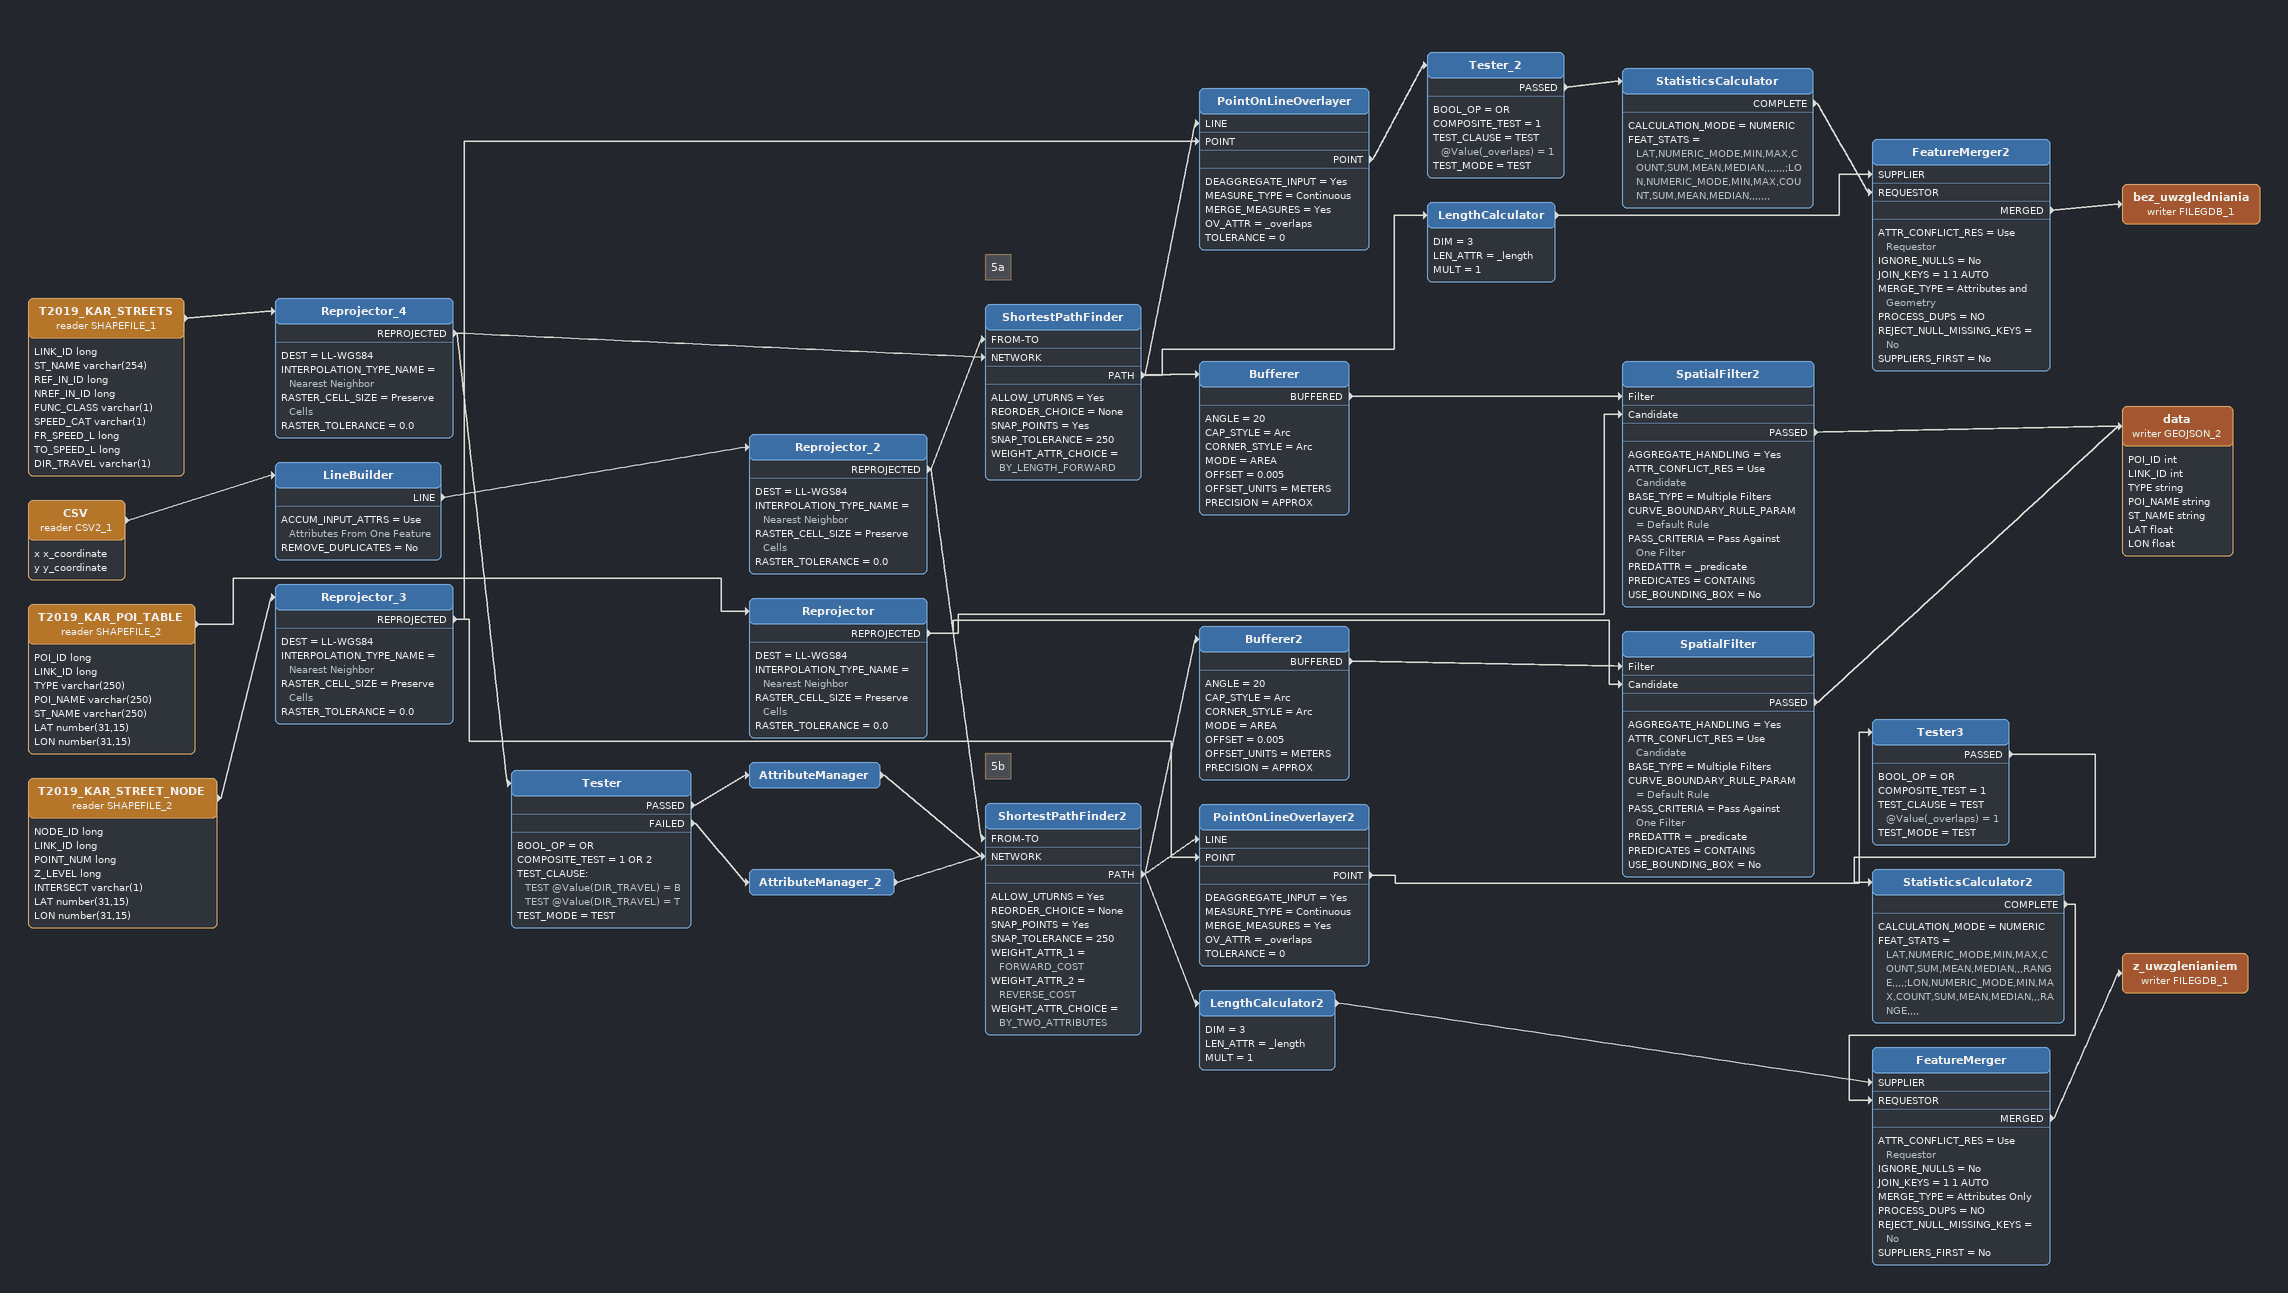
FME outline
T2019_KAR_STREETS (reader SHAPEFILE_1)
    attributes: LINK_ID long, ST_NAME varchar(254), REF_IN_ID long, NREF_IN_ID long, FUNC_CLASS varchar(1), SPEED_CAT varchar(1), FR_SPEED_L long, TO_SPEED_L long, DIR_TRAVEL varchar(1)
    -> Reprojector_4
Reprojector_4
    DEST = LL-WGS84
    INTERPOLATION_TYPE_NAME = Nearest Neighbor
    RASTER_CELL_SIZE = Preserve Cells
    RASTER_TOLERANCE = 0.0
    REPROJECTED -> ShortestPathFinder [NETWORK]
    REPROJECTED -> Tester
Tester
    BOOL_OP = OR
    COMPOSITE_TEST = 1 OR 2
    TEST_CLAUSE:
      TEST @Value(DIR_TRAVEL) = B
      TEST @Value(DIR_TRAVEL) = T
    TEST_MODE = TEST
    PASSED -> AttributeManager
    FAILED -> AttributeManager_2
AttributeManager
    -> ShortestPathFinder2 [NETWORK]
AttributeManager_2
    -> ShortestPathFinder2 [NETWORK]
CSV (reader CSV2_1)
    attributes: x x_coordinate, y y_coordinate
    -> LineBuilder
LineBuilder
    ACCUM_INPUT_ATTRS = Use Attributes From One Feature
    REMOVE_DUPLICATES = No
    LINE -> Reprojector_2
Reprojector_2
    DEST = LL-WGS84
    INTERPOLATION_TYPE_NAME = Nearest Neighbor
    RASTER_CELL_SIZE = Preserve Cells
    RASTER_TOLERANCE = 0.0
    REPROJECTED -> ShortestPathFinder [FROM-TO]
    REPROJECTED -> ShortestPathFinder2 [FROM-TO]
Note: 5a
ShortestPathFinder
    ALLOW_UTURNS = Yes
    REORDER_CHOICE = None
    SNAP_POINTS = Yes
    SNAP_TOLERANCE = 250
    WEIGHT_ATTR_CHOICE = BY_LENGTH_FORWARD
    PATH -> Bufferer
    PATH -> PointOnLineOverlayer [LINE]
    PATH -> LengthCalculator
LengthCalculator
    DIM = 3
    LEN_ATTR = _length
    MULT = 1
    -> FeatureMerger2 [SUPPLIER]
Bufferer
    ANGLE = 20
    CAP_STYLE = Arc
    CORNER_STYLE = Arc
    MODE = AREA
    OFFSET = 0.005
    OFFSET_UNITS = METERS
    PRECISION = APPROX
    BUFFERED -> SpatialFilter2 [Filter]
Note: 5b
ShortestPathFinder2
    ALLOW_UTURNS = Yes
    REORDER_CHOICE = None
    SNAP_POINTS = Yes
    SNAP_TOLERANCE = 250
    WEIGHT_ATTR_1 = FORWARD_COST
    WEIGHT_ATTR_2 = REVERSE_COST
    WEIGHT_ATTR_CHOICE = BY_TWO_ATTRIBUTES
    PATH -> Bufferer2
    PATH -> PointOnLineOverlayer2 [LINE]
    PATH -> LengthCalculator2
Bufferer2
    ANGLE = 20
    CAP_STYLE = Arc
    CORNER_STYLE = Arc
    MODE = AREA
    OFFSET = 0.005
    OFFSET_UNITS = METERS
    PRECISION = APPROX
    BUFFERED -> SpatialFilter [Filter]
LengthCalculator2
    DIM = 3
    LEN_ATTR = _length
    MULT = 1
    -> FeatureMerger [SUPPLIER]
T2019_KAR_POI_TABLE (reader SHAPEFILE_2)
    attributes: POI_ID long, LINK_ID long, TYPE varchar(250), POI_NAME varchar(250), ST_NAME varchar(250), LAT number(31,15), LON number(31,15)
    -> Reprojector
Reprojector
    DEST = LL-WGS84
    INTERPOLATION_TYPE_NAME = Nearest Neighbor
    RASTER_CELL_SIZE = Preserve Cells
    RASTER_TOLERANCE = 0.0
    REPROJECTED -> SpatialFilter [Candidate]
    REPROJECTED -> SpatialFilter2 [Candidate]
SpatialFilter2
    AGGREGATE_HANDLING = Yes
    ATTR_CONFLICT_RES = Use Candidate
    BASE_TYPE = Multiple Filters
    CURVE_BOUNDARY_RULE_PARAM = Default Rule
    PASS_CRITERIA = Pass Against One Filter
    PREDATTR = _predicate
    PREDICATES = CONTAINS
    USE_BOUNDING_BOX = No
    PASSED -> data (writer GEOJSON_2)
SpatialFilter
    AGGREGATE_HANDLING = Yes
    ATTR_CONFLICT_RES = Use Candidate
    BASE_TYPE = Multiple Filters
    CURVE_BOUNDARY_RULE_PARAM = Default Rule
    PASS_CRITERIA = Pass Against One Filter
    PREDATTR = _predicate
    PREDICATES = CONTAINS
    USE_BOUNDING_BOX = No
    PASSED -> data (writer GEOJSON_2)
data (writer GEOJSON_2)
    attributes: POI_ID int, LINK_ID int, TYPE string, POI_NAME string, ST_NAME string, LAT float, LON float
T2019_KAR_STREET_NODE (reader SHAPEFILE_2)
    attributes: NODE_ID long, LINK_ID long, POINT_NUM long, Z_LEVEL long, INTERSECT varchar(1), LAT number(31,15), LON number(31,15)
    -> Reprojector_3
Reprojector_3
    DEST = LL-WGS84
    INTERPOLATION_TYPE_NAME = Nearest Neighbor
    RASTER_CELL_SIZE = Preserve Cells
    RASTER_TOLERANCE = 0.0
    REPROJECTED -> PointOnLineOverlayer [POINT]
    REPROJECTED -> PointOnLineOverlayer2 [POINT]
PointOnLineOverlayer
    DEAGGREGATE_INPUT = Yes
    MEASURE_TYPE = Continuous
    MERGE_MEASURES = Yes
    OV_ATTR = _overlaps
    TOLERANCE = 0
    POINT -> Tester_2
Tester_2
    BOOL_OP = OR
    COMPOSITE_TEST = 1
    TEST_CLAUSE = TEST @Value(_overlaps) = 1
    TEST_MODE = TEST
    PASSED -> StatisticsCalculator
StatisticsCalculator
    CALCULATION_MODE = NUMERIC
    FEAT_STATS = LAT,NUMERIC_MODE,MIN,MAX,COUNT,SUM,MEAN,MEDIAN,,,,,,,;LON,NUMERIC_MODE,MIN,MAX,COUNT,SUM,MEAN,MEDIAN,,,,,,,
    COMPLETE -> FeatureMerger2 [REQUESTOR]
FeatureMerger2
    ATTR_CONFLICT_RES = Use Requestor
    IGNORE_NULLS = No
    JOIN_KEYS = 1 1 AUTO
    MERGE_TYPE = Attributes and Geometry
    PROCESS_DUPS = NO
    REJECT_NULL_MISSING_KEYS = No
    SUPPLIERS_FIRST = No
    MERGED -> bez_uwzgledniania (writer FILEGDB_1)
bez_uwzgledniania (writer FILEGDB_1)
PointOnLineOverlayer2
    DEAGGREGATE_INPUT = Yes
    MEASURE_TYPE = Continuous
    MERGE_MEASURES = Yes
    OV_ATTR = _overlaps
    TOLERANCE = 0
    POINT -> Tester3
Tester3
    BOOL_OP = OR
    COMPOSITE_TEST = 1
    TEST_CLAUSE = TEST @Value(_overlaps) = 1
    TEST_MODE = TEST
    PASSED -> StatisticsCalculator2
StatisticsCalculator2
    CALCULATION_MODE = NUMERIC
    FEAT_STATS = LAT,NUMERIC_MODE,MIN,MAX,COUNT,SUM,MEAN,MEDIAN,,,RANGE,,,,;LON,NUMERIC_MODE,MIN,MAX,COUNT,SUM,MEAN,MEDIAN,,,RANGE,,,,
    COMPLETE -> FeatureMerger [REQUESTOR]
FeatureMerger
    ATTR_CONFLICT_RES = Use Requestor
    IGNORE_NULLS = No
    JOIN_KEYS = 1 1 AUTO
    MERGE_TYPE = Attributes Only
    PROCESS_DUPS = NO
    REJECT_NULL_MISSING_KEYS = No
    SUPPLIERS_FIRST = No
    MERGED -> z_uwzglenianiem (writer FILEGDB_1)
z_uwzglenianiem (writer FILEGDB_1)
